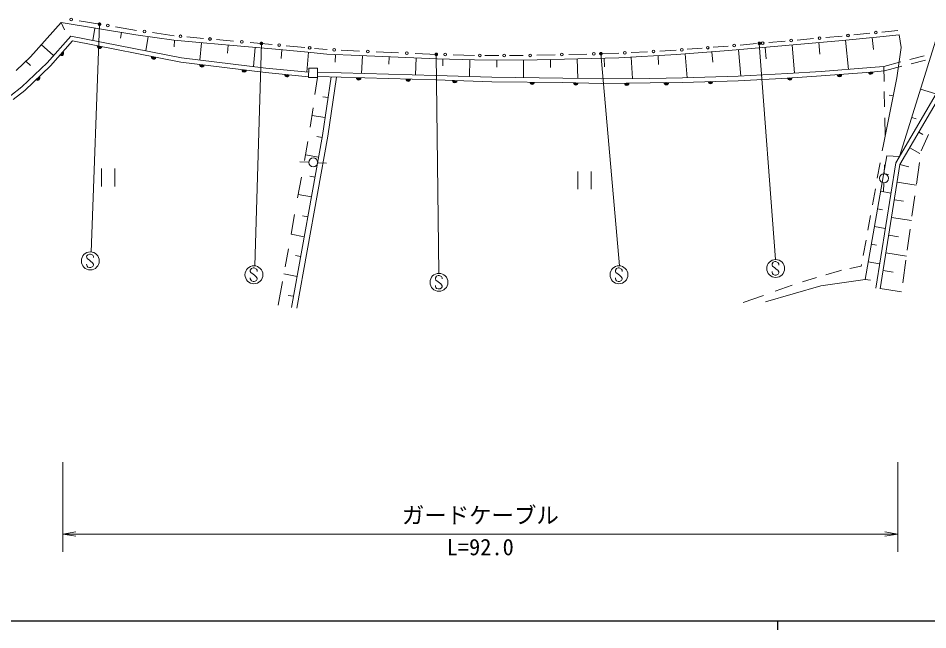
# Model space of a CAD drawing. Units: millimetres, scale not verified. Extents: x 40000 to 680000, y 20000 to 380000.
# Drawn here: x 283312 to 384779, y 204000 to 272205 of the extents above; entities that cross this region are included whole.
import ezdxf
from ezdxf.enums import TextEntityAlignment as Align

# ---------------------------------------------------------------- set-up
doc = ezdxf.new("R2010")
doc.units = ezdxf.units.MM
doc.header["$LTSCALE"] = 1000
for name, color, linetype, lineweight in [('M-BGD', 7, 'Continuous', 13), ('M-STR-STR3', 7, 'Continuous', 13), ('M-STR-STRC', 7, 'Continuous', 13), ('M-TTL-BAND', 7, 'Continuous', 25)]:
    doc.layers.add(name, color=color, linetype=linetype, lineweight=lineweight)
doc.styles.add('ＭＳ ゴシック', font='')
doc.styles.get('ＭＳ ゴシック').set_extended_font_data('MS Gothic')

# ---------------------------------------------------------------- blocks, each defined once
blk = doc.blocks.new('open_arrow')
at = {"color": 0, "linetype": 'Continuous', "lineweight": -2}
blk.add_lwpolyline([(7.5, 1.25), (0, 0), (7.5, -1.25)], dxfattribs=at)
blk = doc.blocks.new('filled_dot')
at = {"color": 0, "linetype": 'Continuous', "lineweight": -2, "const_width": 1.25}
blk.add_lwpolyline([(-0.625, 0, 1), (0.625, 0, 1)], format="xyb", close=True, dxfattribs=at)

msp = doc.modelspace()

# ---------------------------------------------------------------- linework, layer by layer
at = {"layer": 'M-BGD'}
for p, q in [((284688, 267912), (288103, 271734)), ((288103, 271734), (296428, 270354)), ((288103, 271734), (288473, 270895)), ((292429, 271524), (290100, 271910)), ((291644, 269731), (291873, 271109)), ((296504, 270848), (294175, 271234)), ((386179, 271431), (381669, 256882)), ((286545, 267228), (289169, 270217)), ((289169, 270217), (301535, 267791)), ((294832, 270619), (294726, 269979)), ((296428, 270354), (300659, 269753)), ((297568, 268569), (297794, 270160)), ((300717, 270250), (298309, 270592)), ((303990, 269950), (302120, 270121)), ((372032, 269929), (370216, 269769)), ((375209, 270208), (373393, 270048)), ((375256, 269710), (379445, 270139)), ((378326, 270527), (376545, 270345)), ((378583, 270051), (378720, 268709)), ((379445, 270139), (381571, 270354)), ((381443, 270847), (379662, 270664)), ((381794, 268940), (381571, 270354)), ((287254, 268034), (285888, 269255)), ((286906, 266881), (289355, 269671)), ((289355, 269671), (301456, 267296)), ((300659, 269753), (303945, 269452)), ((300764, 269738), (300698, 269012)), ((303576, 267542), (303752, 269469)), ((303945, 269452), (307296, 269151)), ((307340, 269650), (305426, 269821)), ((306740, 269199), (306657, 268291)), ((307296, 269151), (311592, 268786)), ((311637, 269284), (309181, 269493)), ((309547, 266817), (309728, 268945)), ((315290, 268940), (313202, 269137)), ((362499, 269091), (360845, 268963)), ((362541, 268593), (375256, 269710)), ((365677, 269370), (363861, 269211)), ((366651, 268954), (366765, 267659)), ((368854, 269649), (367039, 269490)), ((369916, 266076), (369640, 269217)), ((372628, 269479), (372742, 268184)), ((375931, 266502), (375599, 269740)), ((381339, 265548), (381794, 268940)), ((283072, 266390), (284688, 267912)), ((311592, 268786), (315243, 268443)), ((312716, 268680), (312633, 267703)), ((315243, 268443), (317756, 268206)), ((315500, 266202), (315707, 268399)), ((317792, 268705), (316362, 268840)), ((317756, 268206), (321365, 268035)), ((318705, 268161), (318668, 267299)), ((321387, 268534), (319333, 268632)), ((321365, 268035), (330043, 267669)), ((321701, 268020), (321619, 266053)), ((325723, 268352), (323246, 268456)), ((324699, 267894), (324665, 267094)), ((330060, 268169), (327582, 268273)), ((334217, 268062), (331841, 268123)), ((336939, 268051), (335383, 268057)), ((339660, 268041), (338105, 268047)), ((343207, 268126), (341180, 268077)), ((346753, 268212), (344727, 268163)), ((350300, 268298), (348273, 268249)), ((350319, 267798), (356741, 268142)), ((353504, 268469), (351673, 268371)), ((354694, 268032), (354748, 267028)), ((356709, 268641), (354877, 268543)), ((356741, 268142), (362541, 268593)), ((357920, 265562), (357713, 268217)), ((359604, 268866), (357949, 268737)), ((360704, 268450), (360793, 267304)), ((363663, 268692), (363921, 265749)), ((382780, 267598), (384378, 268022)), ((283717, 264534), (286545, 267228)), ((284044, 264155), (286906, 266881)), ((284177, 267431), (284675, 266938)), ((301456, 267296), (310891, 266149)), ((301535, 267791), (310946, 266646)), ((327617, 265879), (327696, 267768)), ((330043, 267669), (334210, 267562)), ((330686, 267653), (330667, 266888)), ((333637, 265702), (333685, 267564)), ((334210, 267562), (339665, 267540)), ((336692, 267552), (336688, 266752)), ((339665, 267540), (350319, 267798)), ((339684, 265579), (339692, 267541)), ((342677, 267613), (342699, 266709)), ((345729, 265489), (345676, 267686)), ((348675, 267758), (348699, 266780)), ((351827, 265474), (351698, 267872)), ((379874, 266826), (381766, 267328)), ((382916, 267117), (384520, 267543)), ((310891, 266149), (315698, 265680)), ((310946, 266646), (315708, 266182)), ((315717, 266644), (315696, 265595)), ((316717, 266625), (315717, 266644)), ((316696, 265575), (316717, 266625)), ((316708, 266195), (329911, 265813)), ((363619, 265733), (369135, 266026)), ((369135, 266026), (372865, 266266)), ((372865, 266266), (378408, 266692)), ((372901, 265767), (378450, 266194)), ((378408, 266692), (379874, 266826)), ((378450, 266194), (379961, 266332)), ((379874, 266826), (379907, 265163)), ((379961, 266332), (381889, 266844)), ((315696, 265595), (316696, 265575)), ((316696, 265575), (316419, 263689)), ((316698, 265695), (329896, 265313)), ((318223, 265651), (317266, 259128)), ((318827, 265633), (317858, 259031)), ((329896, 265313), (336135, 265127)), ((329911, 265813), (336146, 265627)), ((336135, 265127), (344052, 265020)), ((336146, 265627), (344060, 265520)), ((344052, 265020), (348428, 264940)), ((344060, 265520), (348430, 265440)), ((348428, 264940), (353792, 264993)), ((348430, 265440), (353786, 265493)), ((353786, 265493), (357410, 265547)), ((353792, 264993), (357421, 265047)), ((357410, 265547), (363619, 265733)), ((357421, 265047), (363640, 265234)), ((363640, 265234), (369164, 265527)), ((369164, 265527), (372901, 265767)), ((379826, 258123), (381339, 265548)), ((282505, 263591), (283717, 264534)), ((282750, 263148), (284044, 264155)), ((379929, 264014), (379963, 262327)), ((381196, 256076), (386216, 264647)), ((381675, 255904), (386598, 264311)), ((385691, 263752), (383964, 264287)), ((317888, 263366), (317294, 263453)), ((380483, 263632), (380930, 263541)), ((316203, 262214), (315884, 260044)), ((316077, 261358), (317561, 261140)), ((379988, 261082), (380027, 259108)), ((382986, 261132), (383477, 260979)), ((317266, 259128), (313792, 239949)), ((317858, 259031), (314389, 239876)), ((317227, 258909), (316636, 259016)), ((383776, 259491), (384206, 259239)), ((384025, 257401), (384847, 259233)), ((315619, 258453), (315234, 256325)), ((379697, 257414), (379826, 258123)), ((382765, 257765), (383893, 257104)), ((315350, 256963), (316826, 256695)), ((380194, 256863), (377794, 243076)), ((381610, 256782), (380194, 256863)), ((315720, 256138), (314720, 256188)), ((316720, 256088), (317720, 256028)), ((378976, 242109), (381196, 256076)), ((379144, 254358), (379458, 256092)), ((379470, 242030), (381675, 255904)), ((379910, 254858), (379940, 255858)), ((381675, 255904), (382651, 255621)), ((383511, 253688), (383844, 256095)), ((292602, 253454), (292602, 255454)), ((294102, 255454), (294102, 253454)), ((345735, 253121), (345735, 255121)), ((347235, 255121), (347235, 253121)), ((379847, 254871), (380389, 254776)), ((314898, 254470), (314483, 252181)), ((316425, 254481), (315834, 254588)), ((379870, 253858), (379840, 252858)), ((383497, 253589), (381361, 253929)), ((378603, 251375), (378929, 253176)), ((380660, 252699), (379504, 252900)), ((316023, 252267), (314548, 252535)), ((381047, 251954), (382085, 251789)), ((383015, 250118), (383332, 252403)), ((379161, 250930), (379714, 250834)), ((314149, 250332), (313746, 248111)), ((315622, 250053), (315032, 250160)), ((378094, 248565), (378389, 250193)), ((380733, 249978), (382947, 249627)), ((378818, 248960), (380031, 248748)), ((382491, 246339), (382815, 248670)), ((315221, 247839), (313745, 248107)), ((380419, 248003), (381501, 247831)), ((377583, 245749), (377893, 247460)), ((378475, 246989), (379040, 246891)), ((313449, 246469), (313087, 244470)), ((314820, 245625), (314230, 245732)), ((380105, 246028), (382398, 245664)), ((377363, 244534), (377401, 244743)), ((378132, 245019), (379403, 244798)), ((381984, 242682), (382334, 245206)), ((314419, 243412), (312943, 243679)), ((373412, 243585), (374944, 244050)), ((374944, 244050), (375163, 244094)), ((376072, 244276), (377363, 244534)), ((379791, 244053), (380917, 243874)), ((312792, 242842), (312316, 240216)), ((370812, 242796), (372377, 243271)), ((377794, 243076), (372852, 242359)), ((377794, 243076), (378370, 242976)), ((372852, 242359), (366692, 240569)), ((367765, 241759), (369639, 242421)), ((379477, 242078), (381848, 241701)), ((314017, 241188), (313426, 241295)), ((364170, 240488), (366460, 241298))]:
    msp.add_line(p, q, dxfattribs=at)
for centre, radius in [((289227, 272055), 150), ((293302, 271379), 150), ((297407, 270720), 150), ((301418, 270185), 150), ((304708, 269886), 150), ((372712, 269988), 150), ((375877, 270276), 150), ((378994, 270596), 150), ((308260, 269571), 150), ((312419, 269211), 150), ((315826, 268890), 150), ((360224, 268914), 150), ((363180, 269151), 150), ((366358, 269430), 150), ((369535, 269709), 150), ((318562, 268669), 150), ((322317, 268495), 150), ((326653, 268312), 150), ((330950, 268146), 150), ((334800, 268060), 150), ((337522, 268049), 150), ((340420, 268059), 150), ((343967, 268145), 150), ((347513, 268231), 150), ((350986, 268335), 150), ((354191, 268506), 150), ((357329, 268689), 150), ((316219, 256118), 500), ((379891, 254354), 500)]:
    msp.add_circle(centre, radius, dxfattribs=at)
for centre, radius, start, end in [((292380, 269077), 250, 168.89943, 348.89943), ((292380, 269077), 200, 168.89943, 348.89943), ((292380, 269077), 150, 168.89943, 348.89943), ((292380, 269077), 100, 168.89943, 348.89943), ((292380, 269077), 50, 168.89943, 348.89943), ((288131, 268276), 250, 228.72406, 48.72406), ((288131, 268276), 200, 228.72406, 48.72406), ((288131, 268276), 150, 228.72406, 48.72406), ((288131, 268276), 100, 228.72406, 48.72406), ((288131, 268276), 50, 228.72406, 48.72406), ((298431, 267890), 250, 168.89943, 348.89943), ((298431, 267890), 200, 168.89943, 348.89943), ((298431, 267890), 150, 168.89943, 348.89943), ((298431, 267890), 100, 168.89943, 348.89943), ((298431, 267890), 50, 168.89943, 348.89943), ((303815, 267010), 250, 173.06864, 353.06864), ((303815, 267010), 200, 173.06864, 353.06864), ((303815, 267010), 150, 173.06864, 353.06864), ((303815, 267010), 100, 173.06864, 353.06864), ((303815, 267010), 50, 173.06864, 353.06864), ((308533, 266436), 250, 173.06864, 353.06864), ((308533, 266436), 200, 173.06864, 353.06864), ((308533, 266436), 150, 173.06864, 353.06864), ((308533, 266436), 100, 173.06864, 353.06864), ((308533, 266436), 50, 173.06864, 353.06864), ((313295, 265915), 250, 174.4278, 354.4278), ((313295, 265915), 200, 174.4278, 354.4278), ((313295, 265915), 150, 174.4278, 354.4278), ((313295, 265915), 100, 174.4278, 354.4278), ((313295, 265915), 50, 174.4278, 354.4278), ((374919, 265923), 250, 184.39871, 4.39871), ((374919, 265923), 200, 184.39871, 4.39871), ((374919, 265923), 150, 184.39871, 4.39871), ((374919, 265923), 100, 184.39871, 4.39871), ((374919, 265923), 50, 184.39871, 4.39871), ((378411, 266201), 250, 184.78623, 4.78623), ((378411, 266201), 200, 184.78623, 4.78623), ((378411, 266201), 150, 184.78623, 4.78623), ((378411, 266201), 100, 184.78623, 4.78623), ((378411, 266201), 50, 184.78623, 4.78623), ((285475, 265518), 250, 223.60282, 43.60282), ((285475, 265518), 200, 223.60282, 43.60282), ((285475, 265518), 150, 223.60282, 43.60282), ((285475, 265518), 100, 223.60282, 43.60282), ((285475, 265518), 50, 223.60282, 43.60282), ((321290, 265562), 250, 178.34315, 358.34315), ((321290, 265562), 200, 178.34315, 358.34315), ((321290, 265562), 150, 178.34315, 358.34315), ((321290, 265562), 100, 178.34315, 358.34315), ((321290, 265562), 50, 178.34315, 358.34315), ((326825, 265402), 250, 178.34315, 358.34315), ((326825, 265402), 200, 178.34315, 358.34315), ((326825, 265402), 150, 178.34315, 358.34315), ((326825, 265402), 100, 178.34315, 358.34315), ((326825, 265402), 50, 178.34315, 358.34315), ((332012, 265250), 250, 178.28653, 358.28653), ((332012, 265250), 200, 178.28653, 358.28653), ((332012, 265250), 150, 178.28653, 358.28653), ((332012, 265250), 100, 178.28653, 358.28653), ((332012, 265250), 50, 178.28653, 358.28653), ((340647, 265066), 250, 179.22839, 359.22839), ((340647, 265066), 200, 179.22839, 359.22839), ((340647, 265066), 150, 179.22839, 359.22839), ((340647, 265066), 100, 179.22839, 359.22839), ((340647, 265066), 50, 179.22839, 359.22839), ((345521, 264993), 250, 178.95202, 358.95202), ((345521, 264993), 200, 178.95202, 358.95202), ((345521, 264993), 150, 178.95202, 358.95202), ((345521, 264993), 100, 178.95202, 358.95202), ((345521, 264993), 50, 178.95202, 358.95202), ((351197, 264967), 250, 180.57009, 0.57009), ((351197, 264967), 200, 180.57009, 0.57009), ((351197, 264967), 150, 180.57009, 0.57009), ((351197, 264967), 100, 180.57009, 0.57009), ((351197, 264967), 50, 180.57009, 0.57009), ((355607, 265020), 250, 180.84252, 0.84252), ((355607, 265020), 200, 180.84252, 0.84252), ((355607, 265020), 150, 180.84252, 0.84252), ((355607, 265020), 100, 180.84252, 0.84252), ((355607, 265020), 50, 180.84252, 0.84252), ((360531, 265140), 250, 181.72081, 1.72081), ((360531, 265140), 200, 181.72081, 1.72081), ((360531, 265140), 150, 181.72081, 1.72081), ((360531, 265140), 100, 181.72081, 1.72081), ((360531, 265140), 50, 181.72081, 1.72081), ((369382, 265559), 250, 183.37985, 3.37985), ((369382, 265559), 200, 183.37985, 3.37985), ((369382, 265559), 150, 183.37985, 3.37985), ((369382, 265559), 100, 183.37985, 3.37985), ((369382, 265559), 50, 183.37985, 3.37985)]:
    msp.add_arc(centre, radius, start, end, dxfattribs=at)
at = {"layer": 'M-STR-STR3'}
for p, q in [((288284, 222677), (288284, 212677)), ((381443, 222677), (381443, 212677)), ((288284, 214677), (381443, 214677))]:
    msp.add_line(p, q, dxfattribs=at)
at = {"layer": 'M-STR-STRC'}
for p, q in [((292385, 271531), (291460, 246131)), ((310448, 269385), (309705, 244588)), ((365984, 269397), (367771, 245293)), ((329949, 268174), (330243, 243750)), ((348310, 268250), (350398, 244590)), ((291074, 245834), (290950, 245649)), ((290950, 245649), (290953, 245518)), ((291266, 245899), (291074, 245834)), ((291388, 245897), (291266, 245899)), ((291638, 245778), (291388, 245897)), ((291701, 245647), (291638, 245778)), ((291701, 245518), (291701, 245647)), ((290953, 244670), (290950, 244791)), ((290953, 245518), (291016, 245389)), ((290993, 244567), (290953, 244670)), ((291077, 244456), (290993, 244567)), ((291016, 245389), (291272, 245207)), ((291272, 245207), (291401, 245075)), ((291401, 245075), (291580, 244959)), ((291580, 244959), (291706, 244759)), ((291701, 244649), (291640, 244517)), ((291706, 244759), (291701, 244649)), ((367527, 244991), (367404, 244807)), ((367404, 244807), (367406, 244675)), ((367406, 244675), (367469, 244546)), ((367469, 244546), (367725, 244364)), ((367720, 245057), (367527, 244991)), ((367841, 245054), (367720, 245057)), ((368091, 244936), (367841, 245054)), ((368154, 244804), (368091, 244936)), ((368154, 244675), (368154, 244804)), ((291264, 244396), (291077, 244456)), ((291398, 244396), (291264, 244396)), ((291498, 244425), (291398, 244396)), ((291640, 244517), (291498, 244425)), ((309327, 244289), (309204, 244105)), ((309204, 244105), (309206, 243973)), ((309206, 243973), (309269, 243844)), ((309269, 243844), (309525, 243662)), ((309520, 244355), (309327, 244289)), ((309641, 244352), (309520, 244355)), ((309525, 243662), (309654, 243531)), ((309891, 244234), (309641, 244352)), ((309654, 243531), (309833, 243415)), ((309954, 244102), (309891, 244234)), ((309954, 243973), (309954, 244102)), ((350046, 244289), (349923, 244105)), ((349923, 244105), (349925, 243973)), ((349925, 243973), (349988, 243844)), ((349988, 243844), (350244, 243662)), ((350239, 244355), (350046, 244289)), ((350360, 244352), (350239, 244355)), ((350244, 243662), (350373, 243531)), ((350610, 244234), (350360, 244352)), ((350373, 243531), (350552, 243415)), ((350673, 244102), (350610, 244234)), ((350673, 243973), (350673, 244102)), ((367406, 243827), (367404, 243948)), ((367446, 243724), (367406, 243827)), ((367530, 243614), (367446, 243724)), ((367717, 243553), (367530, 243614)), ((367851, 243553), (367717, 243553)), ((367725, 244364), (367854, 244233)), ((367951, 243582), (367851, 243553)), ((367854, 244233), (368033, 244117)), ((368093, 243674), (367951, 243582)), ((368033, 244117), (368159, 243917)), ((368154, 243806), (368093, 243674)), ((368159, 243917), (368154, 243806)), ((309206, 243125), (309204, 243246)), ((309246, 243022), (309206, 243125)), ((309330, 242912), (309246, 243022)), ((309517, 242851), (309330, 242912)), ((309651, 242851), (309517, 242851)), ((309751, 242880), (309651, 242851)), ((309894, 242972), (309751, 242880)), ((309833, 243415), (309959, 243215)), ((309954, 243104), (309894, 242972)), ((309959, 243215), (309954, 243104)), ((329968, 243447), (329844, 243262)), ((329844, 243262), (329847, 243131)), ((329847, 243131), (329910, 243002)), ((329910, 243002), (330165, 242820)), ((330160, 243512), (329968, 243447)), ((330281, 243510), (330160, 243512)), ((330165, 242820), (330294, 242688)), ((330531, 243391), (330281, 243510)), ((330294, 242688), (330473, 242572)), ((330473, 242572), (330600, 242372)), ((330594, 243260), (330531, 243391)), ((330594, 243131), (330594, 243260)), ((349925, 243125), (349923, 243246)), ((349965, 243022), (349925, 243125)), ((350049, 242912), (349965, 243022)), ((350236, 242851), (350049, 242912)), ((350370, 242851), (350236, 242851)), ((350470, 242880), (350370, 242851)), ((350612, 242972), (350470, 242880)), ((350552, 243415), (350678, 243215)), ((350673, 243104), (350612, 242972)), ((350678, 243215), (350673, 243104)), ((329847, 242283), (329844, 242404)), ((329886, 242180), (329847, 242283)), ((329970, 242069), (329886, 242180)), ((330157, 242009), (329970, 242069)), ((330292, 242009), (330157, 242009)), ((330392, 242038), (330292, 242009)), ((330534, 242130), (330392, 242038)), ((330594, 242262), (330534, 242130)), ((330600, 242372), (330594, 242262))]:
    msp.add_line(p, q, dxfattribs=at)
for centre in [(291358, 245137), (309611, 243592), (350330, 243592), (367811, 244294), (330251, 242750)]:
    msp.add_circle(centre, 1000, dxfattribs=at)
at = {"layer": 'M-TTL-BAND'}
for p, q in [((40000, 205000), (579000, 205000)), ((368000, 205000), (368000, 204000))]:
    msp.add_line(p, q, dxfattribs=at)

# ---------------------------------------------------------------- block references
at = {"layer": 'M-STR-STR3', "xscale": 193, "yscale": 193}
msp.add_blockref('open_arrow', (288284, 214677), dxfattribs=at)
at = {"layer": 'M-STR-STR3', "xscale": 193, "yscale": 193, "rotation": 180}
msp.add_blockref('open_arrow', (381443, 214677), dxfattribs=at)
at = {"layer": 'M-STR-STRC', "xscale": 160, "yscale": 160}
for p, rotation in [((292385, 271531), 267.9), ((310448, 269385), 268.3), ((365984, 269397), 274.2), ((329949, 268174), 270.7), ((348310, 268250), 275)]:
    msp.add_blockref('filled_dot', p, dxfattribs=dict(at, rotation=rotation))

# ---------------------------------------------------------------- texts
at = {"layer": 'M-STR-STR3', "style": 'ＭＳ ゴシック'}
for s, p in [('ガードケーブル', (326113, 215307)), ('L=92.0', (331113, 211760))]:
    msp.add_text(s, height=1833, dxfattribs=at).set_placement(p, align=Align.BOTTOM_LEFT)

doc.saveas('drawing.dxf')
